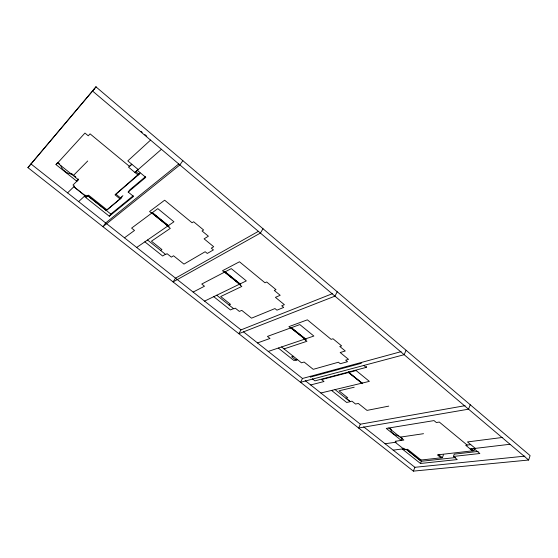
<?xml version="1.0" encoding="UTF-8"?>
<svg xmlns="http://www.w3.org/2000/svg" width="558" height="558" viewBox="0 0 558 558"><rect width="100%" height="100%" fill="white"/><g stroke="black" fill="none" stroke-linecap="round" stroke-linejoin="round"><path stroke-width="0.84" d="M94.539 88.694L27.9 167.609L413.359 471.126L528.642 460.029L530.1 455.607L95.983 86.874L27.928 167.63M441.015 457.818L437.381 454.889L473.937 450.669L474.467 449.218M402.206 448.967L420.46 463.475L457.246 459.569L453.403 456.444L454.275 454.142L478.157 451.422M470.241 404.766L468.553 409.181L358.627 428.028L360.356 424.199L465.093 405.673M406.343 449.441L419.818 460.169L442.348 457.672L443.422 454.91M420.46 463.475L421.339 461.285L455.551 457.553M413.359 471.126L414.908 467.304L524.904 456.137M403.713 448.144L403.434 448.813L395.252 442.306M406.105 350.284L404.145 354.693L300.553 382.3L302.492 378.477L401.09 351.652M312.257 378.729L314.942 380.856L366.188 367.408L366.627 366.46M361.668 362.379L361.221 363.321L310.248 377.124L310.687 376.252M337.206 291.764L334.953 296.145L238.824 333.691L240.993 329.89L332.359 293.689M263.006 228.738L260.412 233.07L173.085 281.936L175.519 278.156L258.48 231.291M182.857 160.655L179.871 164.924L102.944 226.701L105.664 222.956L178.79 163.933M122.906 195.579L120.953 198.264L115.918 194.205L139.082 174.319L140.1 172.924M84.3 196.367L109.284 216.218L110.847 214.077L133.174 195.788M109.284 216.218L133.536 196.416L128.187 192.064L129.812 189.832L145.464 176.684M84.942 195.774L86.427 196.96L87.711 195.774L106.194 210.492L120.033 198.892L121.637 196.695M120.033 198.892L115.004 194.84L138.907 173.894M106.194 210.492L106.983 209.417M139.082 174.319L135.901 171.697L136.926 170.302M86.427 196.96L87.641 195.356M59.72 164.066L57.718 162.469L56.002 164.603L76.746 181.176L78.413 179.027M95.983 86.874L92.551 91.038L528.642 460.029M95.509 87.508L96.011 86.895M56.002 164.603L57.516 162.943L78.392 179.711L73.014 185.012L74.521 186.212L73.893 186.825L85.123 195.753L85.765 195.161L87.25 196.346L88.548 195.161L107.052 209.906L120.953 198.264M57.572 163.055L84.949 133.069L88.262 135.803L90.068 133.857L129.512 166.423L131.89 164.296L138.307 169.604L135.901 171.697M73.307 175.582L87.718 160.997M76.746 181.176L78.336 179.606M67.574 192.866L73.844 186.721L85.074 195.649L78.643 201.605M150.653 140.023L127.81 160.899L131.807 164.205L128.521 167.156L138.07 175.038M134.897 172.422L161.485 149.258M128.187 192.064L145.764 177.339L137.289 170.336M151.609 212.459L151.155 212.8L149.579 211.524L164.652 200.196L192.085 222.775L193.619 221.756L203.614 230.001L202.052 230.984L208.399 236.208L204.089 238.845L213.707 246.734L211.28 248.15L213.421 249.907L207.283 253.458L205.156 251.728L183.966 264.115L173.538 255.773L171.362 257.119L167.051 253.674L165.712 254.518L147.514 239.996M124.462 237.813L134.52 230.44L131.597 228.11L157.788 208.615L173.929 221.784L136.682 247.466M160.606 250.444L161.932 249.586L151.441 241.209L170.316 228.361L168.335 226.75L168.941 226.395L151.741 212.424L151.434 212.654L168.628 226.618M165.419 254.281L162.664 256.024L144.843 241.844M193.131 292.071L204.486 286.219L201.752 284.043L231.284 268.621L246.315 280.897L204.577 301.118M240.505 284.671L239.982 284.922L241.83 286.428L220.71 296.528L230.524 304.368L229.045 305.038M233.502 308.588L230.426 309.948L213.742 296.675M290.837 327.546L290.279 327.755L288.911 326.646L307.381 319.832L331.138 339.362L332.986 338.769L341.649 345.897L339.787 346.469L345.29 350.996L340.171 352.517L348.534 359.366L345.66 360.175L347.529 361.696L340.261 363.725L338.413 362.219L313.226 369.333L304.096 362.037L301.48 362.819L297.7 359.805L296.089 360.294L291.618 356.729L293.222 356.227M257.524 342.947L269.995 338.455L267.435 336.418L299.82 324.582L313.861 336.049L268.272 351.442M305.791 339.676L305.219 339.871L306.949 341.273L284.036 348.896M305.617 339.85L306 339.717L290.662 327.72L305.721 339.815M348.848 372.074L348.15 372.228L362.707 383.618L348.555 372.116M310.68 384.95L324.003 381.519L321.575 379.586L356.116 370.547L369.368 381.365L320.871 392.999M354.204 387.224L339.006 390.823L347.718 397.784L346.009 398.161L350.257 401.551L351.972 401.181L355.558 404.041L358.341 403.455L367.011 410.395L388.752 406.126M400.212 437.137L423.515 433.692M385.083 443.743L396.257 442.166L395.162 441.287L403.853 440.053L388.793 428M393.188 450.146L404.445 448.681L405.533 449.546M502.744 437.416L467.478 441.936L475.311 448.374M470.771 444.614L465.7 445.242L472.48 450.836M470.227 448.974L509.914 444.28M453.403 456.444L479.852 453.515L473.847 448.548M67.113 172.917L71.494 174.194M398.858 436.056L394.583 434.584L391.235 431.913L391.039 429.8M30.941 163.919L105.664 222.956M106.243 223.416L240.993 329.89M243.511 331.877L302.492 378.477M305.191 380.612L360.356 424.199M363.697 426.842L414.908 467.304M278.303 348.053L293.954 360.51L297.302 359.485L281.588 346.95M331.557 390.433L346.664 402.457L350.215 401.69L335.051 389.596M403.218 448.841L404.299 449.699L407.577 449.281L421.074 460.029M216.741 295.224L233.823 308.846L235.316 308.19L239.347 311.413L241.767 310.367L251.525 318.172L274.948 308.567L276.928 310.178L283.701 307.43L281.706 305.791L284.385 304.696L275.415 297.344L280.179 295.294L274.271 290.432L276.001 289.665L266.696 281.992L264.987 282.787L239.466 261.779L222.496 270.728L223.96 271.913L224.644 271.648L240.686 284.678L240.331 284.852L224.295 271.83M87.941 195.844L110.847 214.077M406.496 449.462L421.339 461.285M71.738 173.684L73.07 174.752M74.409 175.826L75.742 176.893M389.833 428.286L391.137 429.332M400.916 437.158L402.22 438.197L401.286 440.415L386.262 428.418L434.012 420.593L436.349 422.525L439.279 422.05L467.151 445.061M62.489 169.227L67.162 173.029M438.707 454.735L442.348 457.672M348.262 372.2L362.414 383.695M151.518 212.591L168.711 226.555M224.393 271.781L240.428 284.803M363.704 365.364L366.188 367.408M471.677 448.799L473.937 450.669M140.958 131.263L142.248 132.358M144.836 134.541L146.775 136.187M60.627 165.433L62.545 169.332M152.118 212.41L151.804 212.647L168.53 226.227L168.851 226.011L152.118 212.41M224.986 271.62L224.637 271.802L240.233 284.475L240.589 284.301L224.986 271.62M291.353 327.546L290.976 327.685L305.91 339.355L291.353 327.546"/></g></svg>
